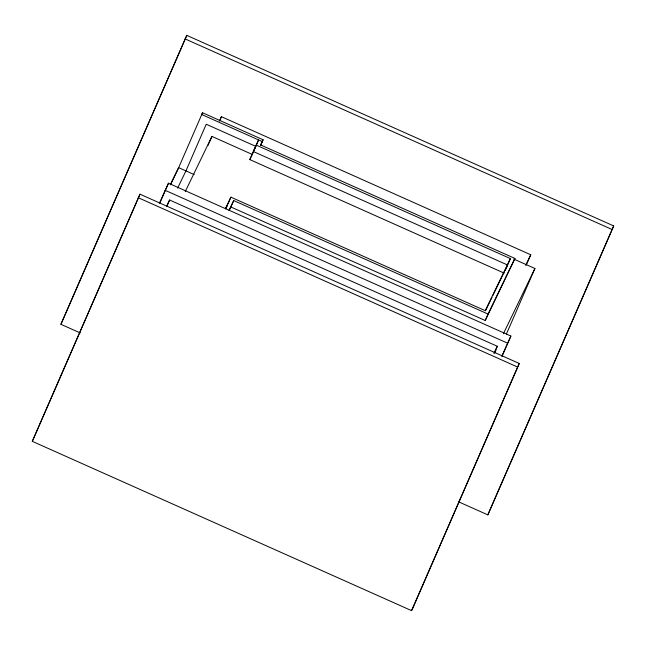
<?xml version="1.0" encoding="UTF-8"?>
<svg xmlns="http://www.w3.org/2000/svg" width="646" height="646" viewBox="0 0 646 646"><rect width="100%" height="100%" fill="white"/><g stroke="black" fill="none" stroke-linecap="round" stroke-linejoin="round"><path stroke-width="0.97" d="M80.241 332.94L60.918 324.316L186.783 35.368L613.7 225.922L487.835 514.87L458.394 501.732M186.783 35.368L60.918 324.316M32.3 441.347L139.988 194.188L519.247 363.472L413.27 607.095L411.559 610.632L32.3 441.347L139.988 194.188M159.441 203.199L168.477 183.206L510.889 336.049L502.055 356.35M160.111 202.432L168.477 183.206M260.709 145.31L263.116 139.786L202.537 112.751L178.038 169.074L170.609 184.441M167.193 205.541L169.607 200.01L497.315 346.28L494.505 352.74M207.923 145.6L211.92 136.411L252.271 154.426L258.586 139.916L249.784 159.578L504.09 273.088M220.246 119.462L221.441 116.708L530.762 254.774L526.353 264.9M226.157 208.085L227.715 204.499L225.551 208.884M228.111 203.603L230.913 197.159L485.227 310.669L510.405 258.578L256.091 145.067M229.225 210.531L233.731 200.567L488.045 314.077L514.935 258.448L260.621 144.938L263.116 139.786M260.653 145.237L262.26 141.555L201.681 114.52L202.537 112.751M505.261 270.399L510.405 258.578M230.929 207.011L485.243 320.521L488.045 314.077M514.935 258.448L485.243 320.521M494.715 353.055L495.918 350.285M506.416 334.022L534.92 268.494L513.74 259.038M501.853 356.035L510.889 336.049M411.559 610.632L519.247 363.472M487.835 514.87L613.7 225.922M170.278 184.796L178.579 167.621L194.212 174.598M166.611 206.195L169.607 200.01M177.634 188.075L185.935 170.907L206.227 124.242L255.776 146.359L253.289 151.511L507.603 265.022L492.841 295.561M185.265 191.547L211.92 136.411M219.309 121.125L221.441 116.708M225.373 208.61L230.913 197.159M249.784 159.578L252.271 154.426M229.055 210.249L233.731 200.567M485.461 310.831L491.969 297.354M525.634 265.385L530.762 254.774M493.899 353.354L497.315 346.28M503.363 333.772L534.92 268.494M185.071 38.905L611.988 229.459M165.061 190.279L507.473 343.115M138.276 197.724L517.535 367.009"/></g></svg>
